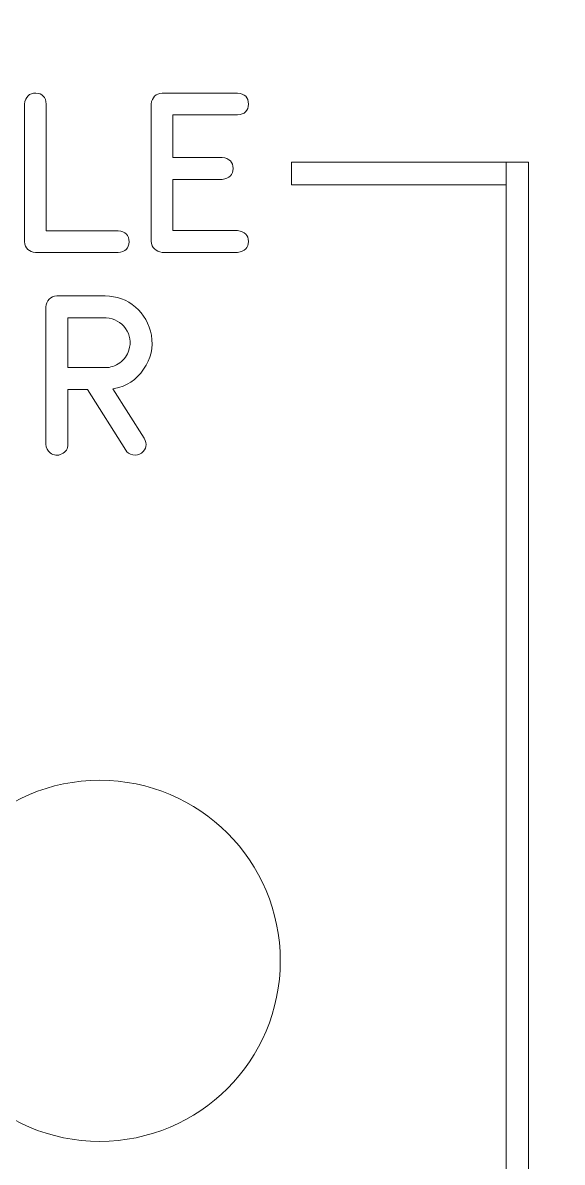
# Model space of a CAD drawing. Header units: millimetres. Extents: x -209 to 236, y -93 to 88.
# Drawn here: x -107.84 to -95.89, y -70.86 to -45.61 of the extents above; entities that cross this region are included whole.
import ezdxf

# ---------------------------------------------------------------- set-up
doc = ezdxf.new("R2010")
doc.units = ezdxf.units.MM
doc.header["$MEASUREMENT"] = 0
doc.layers.add('LED', color=7, linetype='Continuous')

msp = doc.modelspace()

# ---------------------------------------------------------------- linework, layer by layer
at = {"layer": 'LED', "color": 240, "lineweight": 9}
for points in [[(-101.8878, -49.2009), (-97.1378, -49.2009), (-97.1378, -48.7009), (-101.8878, -48.7009), (-101.8878, -49.2009)], [(-97.1378, -78.7009), (-96.6378, -78.7009), (-96.6378, -48.7009), (-97.1378, -48.7009), (-97.1378, -78.7009)]]:
    msp.add_lwpolyline(points, close=True, dxfattribs=at)
at = {"layer": 'LED', "color": 250, "lineweight": 9}
msp.add_ellipse((-106.1378, -66.3961), major_axis=(0, 4.0001), ratio=0.999975, dxfattribs=at)
msp.add_open_spline([(-64.1878, 86.0226), (-64.188, 86.4206), (-64.3464, 86.8023), (-64.628, 87.0836), (-64.628, 87.0836), (-64.9097, 87.3649), (-65.2897, 87.5228), (-65.6878, 87.5226), (-65.6878, 87.5226), (-65.6878, 87.5226), (-207.1378, 87.5226), (-207.1378, 87.5226), (-207.1378, 87.5226), (-207.5358, 87.5223), (-207.9175, 87.3639), (-208.1988, 87.0823), (-208.1988, 87.0823), (-208.4801, 86.8006), (-208.638, 86.4206), (-208.6378, 86.0226), (-208.6378, 86.0226), (-208.6378, 86.0226), (-208.6378, 81.5351), (-208.6378, 81.5351), (-208.6378, 81.5351), (-208.6375, 81.137), (-208.4791, 80.7553), (-208.1975, 80.474), (-208.1975, 80.474), (-207.9158, 80.1927), (-207.5358, 80.0348), (-207.1378, 80.0351), (-207.1378, 80.0351), (-207.1378, 80.0351), (-204.6753, 80.0351), (-204.6753, 80.0351), (-204.6753, 80.0351), (-202.5317, 80.0351), (-200.5509, 78.8915), (-199.4791, 77.0351), (-199.4791, 77.0351), (-198.4073, 75.1787), (-198.4073, 72.8915), (-199.4791, 71.0351), (-199.4791, 71.0351), (-200.5509, 69.1787), (-202.5317, 68.0351), (-204.6753, 68.0351), (-204.6753, 68.0351), (-204.6753, 68.0351), (-207.1378, 68.0351), (-207.1378, 68.0351), (-207.1378, 68.0351), (-207.5358, 68.0348), (-207.9175, 67.8764), (-208.1988, 67.5948), (-208.1988, 67.5948), (-208.4801, 67.3131), (-208.638, 66.9331), (-208.6378, 66.5351), (-208.6378, 66.5351), (-208.6378, 66.5351), (-208.6378, 24.3851), (-208.6378, 24.3851), (-208.6378, 24.3851), (-208.6375, 23.987), (-208.4791, 23.6053), (-208.1975, 23.324), (-208.1975, 23.324), (-207.9158, 23.0427), (-207.5358, 22.8848), (-207.1378, 22.8851), (-207.1378, 22.8851), (-207.1378, 22.8851), (-204.6753, 22.8851), (-204.6753, 22.8851), (-204.6753, 22.8851), (-202.5317, 22.8851), (-200.5509, 21.7415), (-199.4791, 19.8851), (-199.4791, 19.8851), (-198.4073, 18.0287), (-198.4073, 15.7415), (-199.4791, 13.8851), (-199.4791, 13.8851), (-200.5509, 12.0287), (-202.5317, 10.8851), (-204.6753, 10.8851), (-204.6753, 10.8851), (-204.6753, 10.8851), (-207.1378, 10.8851), (-207.1378, 10.8851), (-207.1378, 10.8851), (-207.5358, 10.8848), (-207.9175, 10.7264), (-208.1988, 10.4448), (-208.1988, 10.4448), (-208.4801, 10.1631), (-208.638, 9.7831), (-208.6378, 9.3851), (-208.6378, 9.3851), (-208.6378, 9.3851), (-208.6378, -70.8649), (-208.6378, -70.8649), (-208.6378, -70.8649), (-208.6375, -71.263), (-208.4791, -71.6447), (-208.1975, -71.926), (-208.1975, -71.926), (-207.9158, -72.2073), (-207.5358, -72.3652), (-207.1378, -72.3649), (-207.1378, -72.3649), (-207.1378, -72.3649), (-204.6753, -72.3649), (-204.6753, -72.3649), (-204.6753, -72.3649), (-202.5317, -72.3649), (-200.5509, -73.5085), (-199.4791, -75.3649), (-199.4791, -75.3649), (-198.4073, -77.2213), (-198.4073, -79.5085), (-199.4791, -81.3649), (-199.4791, -81.3649), (-200.5509, -83.2213), (-202.5317, -84.3649), (-204.6753, -84.3649), (-204.6753, -84.3649), (-204.6753, -84.3649), (-207.1378, -84.3649), (-207.1378, -84.3649), (-207.1378, -84.3649), (-207.5358, -84.3652), (-207.9175, -84.5236), (-208.1988, -84.8052), (-208.1988, -84.8052), (-208.4801, -85.0869), (-208.638, -85.4669), (-208.6378, -85.8649), (-208.6378, -85.8649), (-208.6378, -85.8649), (-208.6378, -90.3524), (-208.6378, -90.3524), (-208.6378, -90.3524), (-208.6375, -90.7505), (-208.4791, -91.1322), (-208.1975, -91.4135), (-208.1975, -91.4135), (-207.9158, -91.6948), (-207.5358, -91.8527), (-207.1378, -91.8524), (-207.1378, -91.8524), (-207.1378, -91.8524), (-65.6878, -91.8524), (-65.6878, -91.8524), (-65.6878, -91.8524), (-65.2897, -91.8522), (-64.908, -91.6938), (-64.6267, -91.4121), (-64.6267, -91.4121), (-64.3454, -91.1305), (-64.1875, -90.7505), (-64.1878, -90.3524), (-64.1878, -90.3524), (-64.1878, -90.3524), (-64.1878, -85.8649), (-64.1878, -85.8649), (-64.1878, -85.8649), (-64.188, -85.4669), (-64.3464, -85.0852), (-64.628, -84.8039), (-64.628, -84.8039), (-64.9097, -84.5226), (-65.2897, -84.3647), (-65.6878, -84.3649), (-65.6878, -84.3649), (-65.6878, -84.3649), (-68.1503, -84.3649), (-68.1503, -84.3649), (-68.1503, -84.3649), (-69.7406, -84.3659), (-71.2661, -83.7352), (-72.3913, -82.6114), (-72.3913, -82.6114), (-73.5165, -81.4876), (-74.1493, -79.9552), (-74.1503, -78.3649), (-74.1503, -78.3649), (-74.1503, -78.3649), (-74.1503, 16.8851), (-74.1503, 16.8851), (-74.1503, 16.8851), (-74.1513, 18.4754), (-73.5205, 20.0009), (-72.3967, 21.1261), (-72.3967, 21.1261), (-71.2729, 22.2514), (-69.7406, 22.8841), (-68.1503, 22.8851), (-68.1503, 22.8851), (-68.1503, 22.8851), (-65.6878, 22.8851), (-65.6878, 22.8851), (-65.6878, 22.8851), (-65.2897, 22.8853), (-64.908, 23.0437), (-64.6267, 23.3254), (-64.6267, 23.3254), (-64.3454, 23.607), (-64.1875, 23.987), (-64.1878, 24.3851), (-64.1878, 24.3851), (-64.1878, 24.3851), (-64.1878, 66.5351), (-64.1878, 66.5351), (-64.1878, 66.5351), (-64.188, 66.9331), (-64.3464, 67.3148), (-64.628, 67.5961), (-64.628, 67.5961), (-64.9097, 67.8774), (-65.2897, 68.0353), (-65.6878, 68.0351), (-65.6878, 68.0351), (-65.6878, 68.0351), (-68.1503, 68.0351), (-68.1503, 68.0351), (-68.1503, 68.0351), (-70.2939, 68.0351), (-72.2746, 69.1787), (-73.3464, 71.0351), (-73.3464, 71.0351), (-74.4182, 72.8915), (-74.4182, 75.1787), (-73.3464, 77.0351), (-73.3464, 77.0351), (-72.2746, 78.8915), (-70.2939, 80.0351), (-68.1503, 80.0351), (-68.1503, 80.0351), (-68.1503, 80.0351), (-65.6878, 80.0351), (-65.6878, 80.0351), (-65.6878, 80.0351), (-65.2897, 80.0353), (-64.908, 80.1937), (-64.6267, 80.4754), (-64.6267, 80.4754), (-64.3454, 80.757), (-64.1875, 81.137), (-64.1878, 81.5351), (-64.1878, 81.5351), (-64.1878, 81.5351), (-64.1878, 86.0226), (-64.1878, 86.0226)], degree=3, knots=[0, 0, 0, 0, 0.0153846, 0.0153846, 0.0153846, 0.0153846, 0.0307692, 0.0307692, 0.0307692, 0.0307692, 0.0461538, 0.0461538, 0.0461538, 0.0461538, 0.0615385, 0.0615385, 0.0615385, 0.0615385, 0.0769231, 0.0769231, 0.0769231, 0.0769231, 0.0923077, 0.0923077, 0.0923077, 0.0923077, 0.1076923, 0.1076923, 0.1076923, 0.1076923, 0.1230769, 0.1230769, 0.1230769, 0.1230769, 0.1384615, 0.1384615, 0.1384615, 0.1384615, 0.1538462, 0.1538462, 0.1538462, 0.1538462, 0.1692308, 0.1692308, 0.1692308, 0.1692308, 0.1846154, 0.1846154, 0.1846154, 0.1846154, 0.2, 0.2, 0.2, 0.2, 0.2153846, 0.2153846, 0.2153846, 0.2153846, 0.2307692, 0.2307692, 0.2307692, 0.2307692, 0.2461538, 0.2461538, 0.2461538, 0.2461538, 0.2615385, 0.2615385, 0.2615385, 0.2615385, 0.2769231, 0.2769231, 0.2769231, 0.2769231, 0.2923077, 0.2923077, 0.2923077, 0.2923077, 0.3076923, 0.3076923, 0.3076923, 0.3076923, 0.3230769, 0.3230769, 0.3230769, 0.3230769, 0.3384615, 0.3384615, 0.3384615, 0.3384615, 0.3538462, 0.3538462, 0.3538462, 0.3538462, 0.3692308, 0.3692308, 0.3692308, 0.3692308, 0.3846154, 0.3846154, 0.3846154, 0.3846154, 0.4, 0.4, 0.4, 0.4, 0.4153846, 0.4153846, 0.4153846, 0.4153846, 0.4307692, 0.4307692, 0.4307692, 0.4307692, 0.4461538, 0.4461538, 0.4461538, 0.4461538, 0.4615385, 0.4615385, 0.4615385, 0.4615385, 0.4769231, 0.4769231, 0.4769231, 0.4769231, 0.4923077, 0.4923077, 0.4923077, 0.4923077, 0.5076923, 0.5076923, 0.5076923, 0.5076923, 0.5230769, 0.5230769, 0.5230769, 0.5230769, 0.5384615, 0.5384615, 0.5384615, 0.5384615, 0.5538462, 0.5538462, 0.5538462, 0.5538462, 0.5692308, 0.5692308, 0.5692308, 0.5692308, 0.5846154, 0.5846154, 0.5846154, 0.5846154, 0.6, 0.6, 0.6, 0.6, 0.6153846, 0.6153846, 0.6153846, 0.6153846, 0.6307692, 0.6307692, 0.6307692, 0.6307692, 0.6461538, 0.6461538, 0.6461538, 0.6461538, 0.6615385, 0.6615385, 0.6615385, 0.6615385, 0.6769231, 0.6769231, 0.6769231, 0.6769231, 0.6923077, 0.6923077, 0.6923077, 0.6923077, 0.7076923, 0.7076923, 0.7076923, 0.7076923, 0.7230769, 0.7230769, 0.7230769, 0.7230769, 0.7384615, 0.7384615, 0.7384615, 0.7384615, 0.7538462, 0.7538462, 0.7538462, 0.7538462, 0.7692308, 0.7692308, 0.7692308, 0.7692308, 0.7846154, 0.7846154, 0.7846154, 0.7846154, 0.8, 0.8, 0.8, 0.8, 0.8153846, 0.8153846, 0.8153846, 0.8153846, 0.8307692, 0.8307692, 0.8307692, 0.8307692, 0.8461538, 0.8461538, 0.8461538, 0.8461538, 0.8615385, 0.8615385, 0.8615385, 0.8615385, 0.8769231, 0.8769231, 0.8769231, 0.8769231, 0.8923077, 0.8923077, 0.8923077, 0.8923077, 0.9076923, 0.9076923, 0.9076923, 0.9076923, 0.9230769, 0.9230769, 0.9230769, 0.9230769, 0.9384615, 0.9384615, 0.9384615, 0.9384615, 0.9538462, 0.9538462, 0.9538462, 0.9538462, 0.9692308, 0.9692308, 0.9692308, 0.9692308, 1, 1, 1, 1], dxfattribs=at)
at = {"layer": 'LED', "color": 240, "lineweight": 9}
for points, knots in [([(-107.5624, -50.699), (-107.7035, -50.6896), (-107.7852, -50.6102), (-107.807, -50.4597), (-107.807, -50.4597), (-107.807, -50.4597), (-107.807, -47.4141), (-107.807, -47.4141), (-107.807, -47.4141), (-107.7829, -47.2489), (-107.6988, -47.1677), (-107.5554, -47.1701), (-107.5554, -47.1701), (-107.4119, -47.173), (-107.3337, -47.2548), (-107.3214, -47.4141), (-107.3214, -47.4141), (-107.3214, -47.4141), (-107.3214, -50.218), (-107.3214, -50.218), (-107.3214, -50.218), (-107.3214, -50.218), (-105.7315, -50.2168), (-105.7315, -50.2168), (-105.7315, -50.2168), (-105.5681, -50.2351), (-105.4875, -50.3174), (-105.4893, -50.4638), (-105.4893, -50.4638), (-105.4911, -50.6102), (-105.5722, -50.6884), (-105.7333, -50.699), (-105.7333, -50.699), (-105.7333, -50.699), (-107.5624, -50.699), (-107.5624, -50.699)], [0, 0, 0, 0, 0.1, 0.1, 0.1, 0.1, 0.2, 0.2, 0.2, 0.2, 0.3, 0.3, 0.3, 0.3, 0.4, 0.4, 0.4, 0.4, 0.5, 0.5, 0.5, 0.5, 0.6, 0.6, 0.6, 0.6, 0.7, 0.7, 0.7, 0.7, 0.8, 0.8, 0.8, 0.8, 1, 1, 1, 1]), ([(-103.0875, -47.6499), (-103.0875, -47.6499), (-104.5156, -47.6499), (-104.5156, -47.6499), (-104.5156, -47.6499), (-104.5156, -47.6499), (-104.5156, -48.5923), (-104.5156, -48.5923), (-104.5156, -48.5923), (-104.5156, -48.5923), (-103.4267, -48.5923), (-103.4267, -48.5923), (-103.4267, -48.5923), (-103.2639, -48.6164), (-103.1827, -48.6982), (-103.1833, -48.8375), (-103.1833, -48.8375), (-103.1839, -48.9774), (-103.265, -49.0586), (-103.4267, -49.0815), (-103.4267, -49.0815), (-103.4267, -49.0815), (-104.5156, -49.0815), (-104.5156, -49.0815), (-104.5156, -49.0815), (-104.5156, -49.0815), (-104.5156, -50.2133), (-104.5156, -50.2133), (-104.5156, -50.2133), (-104.5156, -50.2133), (-103.0875, -50.2133), (-103.0875, -50.2133), (-103.0875, -50.2133), (-102.9258, -50.2374), (-102.8447, -50.318), (-102.8447, -50.4561), (-102.8447, -50.4561), (-102.8447, -50.5937), (-102.9258, -50.6743), (-103.0875, -50.6972), (-103.0875, -50.6972), (-103.0875, -50.6972), (-104.7549, -50.6972), (-104.7549, -50.6972), (-104.7549, -50.6972), (-104.8984, -50.679), (-104.9801, -50.5972), (-104.9995, -50.4526), (-104.9995, -50.4526), (-104.9995, -50.4526), (-104.9995, -47.4106), (-104.9995, -47.4106), (-104.9995, -47.4106), (-104.9777, -47.2589), (-104.896, -47.1789), (-104.7549, -47.1695), (-104.7549, -47.1695), (-104.7549, -47.1695), (-103.0875, -47.1695), (-103.0875, -47.1695), (-103.0875, -47.1695), (-102.9258, -47.1818), (-102.8447, -47.263), (-102.8453, -47.4117), (-102.8453, -47.4117), (-102.8458, -47.5605), (-102.927, -47.6399), (-103.0875, -47.6499)], [0, 0, 0, 0, 0.0555556, 0.0555556, 0.0555556, 0.0555556, 0.1111111, 0.1111111, 0.1111111, 0.1111111, 0.1666667, 0.1666667, 0.1666667, 0.1666667, 0.2222222, 0.2222222, 0.2222222, 0.2222222, 0.2777778, 0.2777778, 0.2777778, 0.2777778, 0.3333333, 0.3333333, 0.3333333, 0.3333333, 0.3888889, 0.3888889, 0.3888889, 0.3888889, 0.4444444, 0.4444444, 0.4444444, 0.4444444, 0.5, 0.5, 0.5, 0.5, 0.5555556, 0.5555556, 0.5555556, 0.5555556, 0.6111111, 0.6111111, 0.6111111, 0.6111111, 0.6666667, 0.6666667, 0.6666667, 0.6666667, 0.7222222, 0.7222222, 0.7222222, 0.7222222, 0.7777778, 0.7777778, 0.7777778, 0.7777778, 0.8333333, 0.8333333, 0.8333333, 0.8333333, 0.8888889, 0.8888889, 0.8888889, 0.8888889, 1, 1, 1, 1]), ([(-105.1536, -54.818), (-105.0801, -54.9479), (-105.1007, -55.0567), (-105.2153, -55.1455), (-105.2153, -55.1455), (-105.2706, -55.1843), (-105.3341, -55.1978), (-105.4058, -55.1848), (-105.4058, -55.1848), (-105.4775, -55.1725), (-105.5299, -55.1366), (-105.5634, -55.0784), (-105.5634, -55.0784), (-105.5634, -55.0784), (-106.4124, -53.7361), (-106.4124, -53.7361), (-106.4124, -53.7361), (-106.4124, -53.7361), (-106.8434, -53.7361), (-106.8434, -53.7361), (-106.8434, -53.7361), (-106.8434, -53.7361), (-106.8434, -54.9491), (-106.8434, -54.9491), (-106.8434, -54.9491), (-106.8434, -55.049), (-106.8886, -55.1208), (-106.9792, -55.1654), (-106.9792, -55.1654), (-107.0703, -55.2095), (-107.155, -55.2013), (-107.2343, -55.1402), (-107.2343, -55.1402), (-107.2973, -55.0931), (-107.329, -55.0296), (-107.329, -54.9491), (-107.329, -54.9491), (-107.329, -54.9491), (-107.329, -51.9053), (-107.329, -51.9053), (-107.329, -51.9053), (-107.329, -51.8388), (-107.3055, -51.7818), (-107.259, -51.7348), (-107.259, -51.7348), (-107.2126, -51.6877), (-107.1556, -51.6642), (-107.0879, -51.6642), (-107.0879, -51.6642), (-107.0879, -51.6642), (-106.0185, -51.6642), (-106.0185, -51.6642), (-106.0185, -51.6642), (-105.7609, -51.6642), (-105.5375, -51.7459), (-105.3482, -51.9094), (-105.3482, -51.9094), (-105.1589, -52.0734), (-105.0407, -52.281), (-104.9948, -52.5326), (-104.9948, -52.5326), (-104.9466, -52.8025), (-105.0037, -53.0547), (-105.1665, -53.2893), (-105.1665, -53.2893), (-105.3288, -53.5245), (-105.5446, -53.6668), (-105.8133, -53.7173), (-105.8133, -53.7173), (-105.8133, -53.7173), (-105.8462, -53.7226), (-105.8462, -53.7226), (-105.8462, -53.7226), (-105.8462, -53.7226), (-105.1536, -54.818), (-105.1536, -54.818)], [0, 0, 0, 0, 0.05, 0.05, 0.05, 0.05, 0.1, 0.1, 0.1, 0.1, 0.15, 0.15, 0.15, 0.15, 0.2, 0.2, 0.2, 0.2, 0.25, 0.25, 0.25, 0.25, 0.3, 0.3, 0.3, 0.3, 0.35, 0.35, 0.35, 0.35, 0.4, 0.4, 0.4, 0.4, 0.45, 0.45, 0.45, 0.45, 0.5, 0.5, 0.5, 0.5, 0.55, 0.55, 0.55, 0.55, 0.6, 0.6, 0.6, 0.6, 0.65, 0.65, 0.65, 0.65, 0.7, 0.7, 0.7, 0.7, 0.75, 0.75, 0.75, 0.75, 0.8, 0.8, 0.8, 0.8, 0.85, 0.85, 0.85, 0.85, 0.9, 0.9, 0.9, 0.9, 1, 1, 1, 1]), ([(-106.0185, -53.2523), (-105.9009, -53.2523), (-105.7927, -53.217), (-105.6933, -53.1452), (-105.6933, -53.1452), (-105.594, -53.0741), (-105.5275, -52.9812), (-105.4928, -52.8666), (-105.4928, -52.8666), (-105.4387, -52.6896), (-105.4634, -52.5297), (-105.5669, -52.3868), (-105.5669, -52.3868), (-105.6704, -52.2439), (-105.8127, -52.1651), (-105.9938, -52.1498), (-105.9938, -52.1498), (-105.9938, -52.1498), (-106.8434, -52.1498), (-106.8434, -52.1498), (-106.8434, -52.1498), (-106.8434, -52.1498), (-106.8434, -53.2523), (-106.8434, -53.2523), (-106.8434, -53.2523), (-106.8434, -53.2523), (-106.0185, -53.2523), (-106.0185, -53.2523)], [0, 0, 0, 0, 0.125, 0.125, 0.125, 0.125, 0.25, 0.25, 0.25, 0.25, 0.375, 0.375, 0.375, 0.375, 0.5, 0.5, 0.5, 0.5, 0.625, 0.625, 0.625, 0.625, 0.75, 0.75, 0.75, 0.75, 1, 1, 1, 1])]:
    msp.add_open_spline(points, degree=3, knots=knots, dxfattribs=at)

doc.saveas('drawing.dxf')
